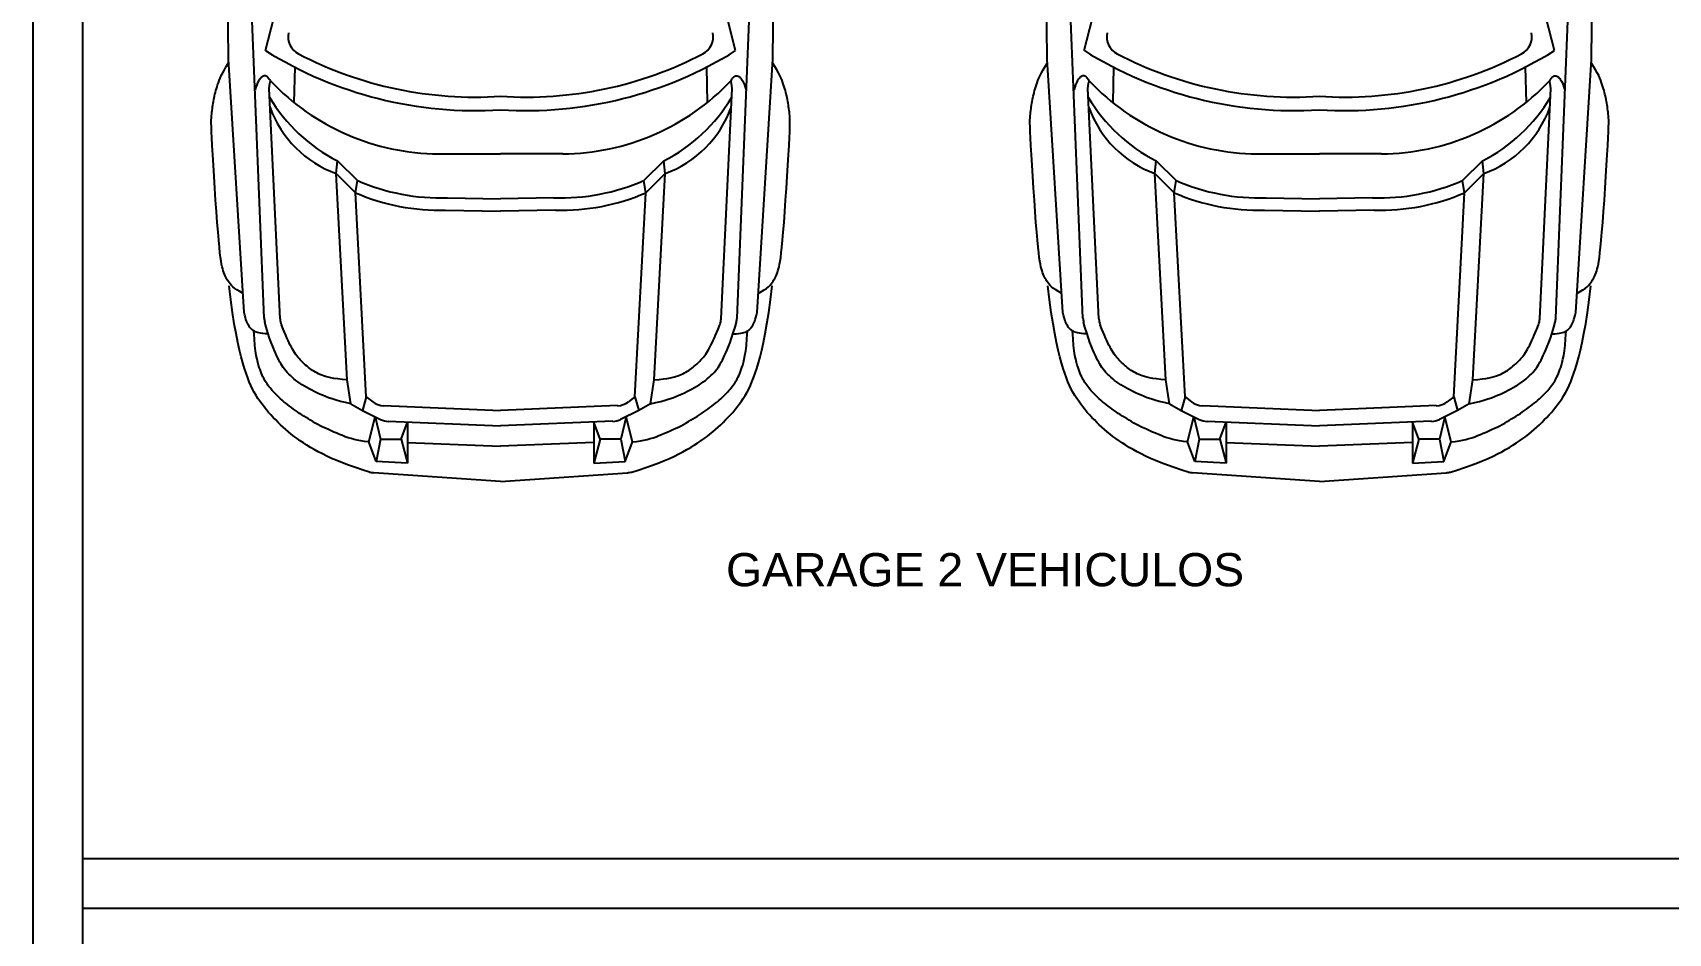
# Model space of a CAD drawing. Header units: inches. Extents: x -370 to 18, y -197 to 199.
# Drawn here: x -36.638 to -31.712, y -19.759 to -17.045 of the extents above; entities that cross this region are included whole.
import ezdxf

# ---------------------------------------------------------------- set-up
doc = ezdxf.new("R2010")
doc.units = ezdxf.units.IN
doc.header["$MEASUREMENT"] = 0
doc.layers.add('MUEBLES', color=7, linetype='Continuous')
doc.styles.get("Standard").update_dxf_attribs({"font": 'arial.ttf'})

# ---------------------------------------------------------------- blocks, each defined once
blk = doc.blocks.new('a4')
at = {"color": 1}
for p, q in [((172.0462, 151.7978), (172.0645, 151.8028)), ((172.0645, 151.8028), (172.085, 151.8079)), ((172.085, 151.8079), (172.1082, 151.8131)), ((172.1082, 151.8131), (172.1344, 151.8183)), ((172.1344, 151.8183), (172.1642, 151.8236)), ((172.1642, 151.8236), (172.1978, 151.8287)), ((172.1978, 151.8287), (172.2358, 151.8339)), ((172.198, 151.7936), (172.9613, 151.8413)), ((172.2358, 151.8339), (172.2785, 151.8389)), ((172.9613, 151.8413), (173.2106, 151.8435)), ((171.9305, 151.7463), (171.9394, 151.7523)), ((171.9394, 151.7523), (171.9485, 151.758)), ((171.9485, 151.758), (171.9578, 151.7634)), ((171.9578, 151.7634), (171.9676, 151.7686)), ((171.9676, 151.7686), (171.978, 151.7736)), ((171.978, 151.7736), (171.9892, 151.7785)), ((171.9892, 151.7785), (172.0014, 151.7833)), ((172.0014, 151.7833), (172.0149, 151.7881)), ((172.0149, 151.7881), (172.0298, 151.7929)), ((172.0298, 151.7929), (172.0462, 151.7978)), ((172.1815, 151.7334), (173.1717, 151.7733)), ((171.8742, 151.699), (171.8817, 151.7062)), ((171.8817, 151.7062), (171.8894, 151.7133)), ((171.8894, 151.7133), (171.8972, 151.7203)), ((171.8972, 151.7203), (171.9053, 151.7271)), ((171.9053, 151.7271), (171.9135, 151.7337)), ((171.9135, 151.7337), (171.9219, 151.7401)), ((171.9219, 151.7401), (171.9305, 151.7463)), ((172.0764, 151.6997), (172.0854, 151.7036)), ((172.0854, 151.7036), (172.0956, 151.7079)), ((172.0956, 151.7079), (172.1073, 151.7124)), ((172.1073, 151.7124), (172.1208, 151.7172)), ((172.1208, 151.7172), (172.1364, 151.7222)), ((172.1364, 151.7222), (172.1544, 151.7275)), ((172.1544, 151.7275), (172.1686, 151.7314)), ((172.1792, 151.6854), (172.8726, 151.7186)), ((172.9871, 151.7293), (173.5299, 151.5915)), ((171.8249, 151.6432), (171.8317, 151.6519)), ((171.8317, 151.6519), (171.8385, 151.6604)), ((171.8385, 151.6604), (171.8454, 151.6685)), ((171.8454, 151.6685), (171.8524, 151.6764)), ((171.8524, 151.6764), (171.8596, 151.6841)), ((171.8596, 151.6841), (171.8668, 151.6916)), ((171.8668, 151.6916), (171.8742, 151.699)), ((172.003, 151.6495), (172.0078, 151.6548)), ((172.0078, 151.6548), (172.0127, 151.6598)), ((172.0127, 151.6598), (172.0176, 151.6644)), ((172.0176, 151.6644), (172.0225, 151.6687)), ((172.0225, 151.6687), (172.0274, 151.6726)), ((172.0274, 151.6726), (172.0323, 151.6762)), ((172.0323, 151.6762), (172.0374, 151.6796)), ((172.0374, 151.6796), (172.0428, 151.6828)), ((172.0428, 151.6828), (172.0485, 151.686)), ((172.0485, 151.686), (172.0546, 151.6892)), ((172.0546, 151.6892), (172.0612, 151.6925)), ((172.0612, 151.6925), (172.0685, 151.696)), ((172.0685, 151.696), (172.0764, 151.6997)), ((172.0877, 151.6486), (172.0935, 151.6518)), ((172.0935, 151.6518), (172.0997, 151.655)), ((172.0997, 151.655), (172.1063, 151.6583)), ((172.1063, 151.6583), (172.1135, 151.6617)), ((172.1135, 151.6617), (172.1213, 151.6652)), ((172.1213, 151.6652), (172.1296, 151.6688)), ((172.1296, 151.6688), (172.1386, 151.6726)), ((172.1386, 151.6726), (172.1483, 151.6766)), ((172.1483, 151.6766), (172.1605, 151.6814)), ((171.7918, 151.5939), (171.7984, 151.6047)), ((171.7984, 151.6047), (171.805, 151.615)), ((171.805, 151.615), (171.8116, 151.6248)), ((171.8116, 151.6248), (171.8182, 151.6342)), ((171.8182, 151.6342), (171.8249, 151.6432)), ((171.9677, 151.5979), (171.9717, 151.6051)), ((171.9717, 151.6051), (171.9758, 151.6121)), ((171.9758, 151.6121), (171.98, 151.6189)), ((171.98, 151.6189), (171.9844, 151.6255)), ((171.9844, 151.6255), (171.9889, 151.6319)), ((171.9889, 151.6319), (171.9935, 151.638)), ((171.9935, 151.638), (171.9982, 151.6439)), ((171.9982, 151.6439), (172.003, 151.6495)), ((172.0327, 151.6003), (172.0361, 151.6045)), ((172.0361, 151.6045), (172.0396, 151.6087)), ((172.0396, 151.6087), (172.0433, 151.6128)), ((172.0433, 151.6128), (172.0471, 151.617)), ((172.0471, 151.617), (172.0511, 151.621)), ((172.0511, 151.621), (172.0551, 151.6249)), ((172.0551, 151.6249), (172.0593, 151.6287)), ((172.0593, 151.6287), (172.0635, 151.6323)), ((172.0635, 151.6323), (172.0679, 151.6357)), ((172.0679, 151.6357), (172.0724, 151.639)), ((172.0724, 151.639), (172.0772, 151.6423)), ((172.0772, 151.6423), (172.0823, 151.6455)), ((172.0823, 151.6455), (172.0877, 151.6486)), ((172.9374, 151.6415), (172.8308, 151.6439)), ((171.7653, 151.5447), (171.772, 151.558)), ((171.772, 151.558), (171.7787, 151.5706)), ((171.7787, 151.5706), (171.7853, 151.5826)), ((171.7853, 151.5826), (171.7918, 151.5939)), ((171.945, 151.5493), (171.9487, 151.5582)), ((171.9487, 151.5582), (171.9524, 151.5666)), ((171.9524, 151.5666), (171.9562, 151.5748)), ((171.9562, 151.5748), (171.96, 151.5827)), ((171.96, 151.5827), (171.9638, 151.5904)), ((171.9638, 151.5904), (171.9677, 151.5979)), ((172.0051, 151.5485), (172.0071, 151.5548)), ((172.0071, 151.5548), (172.0092, 151.5604)), ((172.0092, 151.5604), (172.0113, 151.5656)), ((172.0113, 151.5656), (172.0136, 151.5705)), ((172.0136, 151.5705), (172.0159, 151.5751)), ((172.0159, 151.5751), (172.0184, 151.5795)), ((172.0184, 151.5795), (172.0209, 151.5838)), ((172.0209, 151.5838), (172.0236, 151.5879)), ((172.0236, 151.5879), (172.0265, 151.592)), ((172.0265, 151.592), (172.0295, 151.5961)), ((172.0295, 151.5961), (172.0327, 151.6003)), ((171.7448, 151.4979), (171.7518, 151.5149)), ((171.7518, 151.5149), (171.7586, 151.5304)), ((171.7586, 151.5304), (171.7653, 151.5447)), ((171.9265, 151.4892), (171.9302, 151.5041)), ((171.9302, 151.5041), (171.9339, 151.5173)), ((171.9339, 151.5173), (171.9376, 151.5291)), ((171.9376, 151.5291), (171.9413, 151.5396)), ((171.9413, 151.5396), (171.945, 151.5493)), ((171.995, 151.4839), (172.617, 151.5169)), ((171.9964, 151.4991), (171.9979, 151.5122)), ((171.9979, 151.5122), (171.9995, 151.5234)), ((171.9995, 151.5234), (172.0013, 151.5331)), ((172.0013, 151.5331), (172.0031, 151.5413)), ((172.0031, 151.5413), (172.0051, 151.5485)), ((172.617, 151.5169), (172.5589, 151.4587)), ((172.6552, 151.5126), (172.5958, 151.453)), ((172.617, 151.5169), (172.6552, 151.5126)), ((171.7232, 151.4355), (171.7306, 151.4585)), ((171.7306, 151.4585), (171.7378, 151.4792)), ((171.7378, 151.4792), (171.7448, 151.4979)), ((171.9229, 151.4725), (171.9028, 151.438)), ((171.9229, 151.4725), (171.9265, 151.4892)), ((171.9229, 151.4725), (171.995, 151.4839)), ((171.9438, 151.426), (172.5589, 151.4587)), ((171.995, 151.4839), (171.9964, 151.4991)), ((172.5589, 151.4587), (172.5958, 151.453)), ((171.7175, 151.4163), (171.7232, 151.4355)), ((171.7494, 151.3965), (171.8087, 151.4183)), ((171.8087, 151.4183), (171.884, 151.3993)), ((171.9028, 151.438), (171.876, 151.383)), ((171.9438, 151.426), (171.9028, 151.438)), ((171.9438, 151.426), (171.929, 151.4064)), ((171.6892, 151.0215), (171.7153, 151.4036)), ((171.7443, 151.3018), (171.7494, 151.3965)), ((171.8165, 151.3837), (171.7494, 151.3965)), ((171.884, 151.3993), (171.8165, 151.3837)), ((171.8165, 151.3837), (171.8165, 151.3209)), ((171.8702, 151.3598), (171.8563, 151.0215)), ((171.9174, 151.3738), (171.9029, 151.0215)), ((171.8165, 151.3209), (171.7443, 151.3018)), ((171.8165, 151.3209), (171.8678, 151.3018)), ((171.8678, 151.3018), (171.7443, 151.3018)), ((171.8068, 151.3018), (171.7953, 151.0215)), ((172.6759, 151.2084), (172.6759, 151.0215)), ((172.5069, 151.1871), (172.5038, 151.0215)), ((172.5438, 151.1814), (172.5408, 151.0215)), ((171.6892, 151.0215), (171.7153, 150.6394)), ((171.8068, 150.7413), (171.7953, 151.0215)), ((171.8702, 150.6833), (171.8563, 151.0215)), ((171.9174, 150.6693), (171.9029, 151.0215)), ((172.5069, 150.8559), (172.5038, 151.0215)), ((172.5438, 150.8617), (172.5408, 151.0215)), ((172.6759, 150.8347), (172.6759, 151.0215)), ((171.8165, 150.7222), (171.7443, 150.7413)), ((171.7443, 150.7413), (171.7494, 150.6466)), ((171.8678, 150.7413), (171.7443, 150.7413)), ((171.8165, 150.7222), (171.8678, 150.7413)), ((171.8165, 150.6594), (171.8165, 150.7222)), ((171.7175, 150.6268), (171.7232, 150.6076)), ((171.8165, 150.6594), (171.7494, 150.6466)), ((171.7494, 150.6466), (171.8087, 150.6247)), ((171.8087, 150.6247), (171.884, 150.6438)), ((171.884, 150.6438), (171.8165, 150.6594)), ((171.9028, 150.6051), (171.876, 150.6601)), ((171.9438, 150.617), (171.9028, 150.6051)), ((171.9438, 150.617), (171.929, 150.6367)), ((171.9438, 150.617), (172.5589, 150.5843)), ((171.7232, 150.6076), (171.7306, 150.5846)), ((171.7306, 150.5846), (171.7378, 150.5639)), ((171.9229, 150.5706), (171.9028, 150.6051)), ((171.9229, 150.5706), (171.9265, 150.5538)), ((171.9229, 150.5706), (171.995, 150.5592)), ((172.5589, 150.5843), (172.5958, 150.5901)), ((172.617, 150.5261), (172.5589, 150.5843)), ((172.6552, 150.5305), (172.5958, 150.5901)), ((171.7378, 150.5639), (171.7448, 150.5452)), ((171.7448, 150.5452), (171.7518, 150.5282)), ((171.7518, 150.5282), (171.7586, 150.5127)), ((171.9265, 150.5538), (171.9302, 150.539)), ((171.9302, 150.539), (171.9339, 150.5258)), ((171.9339, 150.5258), (171.9376, 150.514)), ((171.995, 150.5592), (172.617, 150.5261)), ((171.995, 150.5592), (171.9964, 150.544)), ((171.9964, 150.544), (171.9979, 150.5309)), ((171.9979, 150.5309), (171.9995, 150.5197)), ((171.9995, 150.5197), (172.0013, 150.51)), ((172.617, 150.5261), (172.6552, 150.5305)), ((171.7586, 150.5127), (171.7653, 150.4984)), ((171.7653, 150.4984), (171.772, 150.485)), ((171.772, 150.485), (171.7787, 150.4724)), ((171.7787, 150.4724), (171.7853, 150.4605)), ((171.9376, 150.514), (171.9413, 150.5034)), ((171.9413, 150.5034), (171.945, 150.4938)), ((171.945, 150.4938), (171.9487, 150.4849)), ((171.9487, 150.4849), (171.9524, 150.4765)), ((171.9524, 150.4765), (171.9562, 150.4683)), ((172.0013, 150.51), (172.0031, 150.5018)), ((172.0031, 150.5018), (172.0051, 150.4946)), ((172.0051, 150.4946), (172.0071, 150.4883)), ((172.0071, 150.4883), (172.0092, 150.4827)), ((172.0092, 150.4827), (172.0113, 150.4775)), ((172.0113, 150.4775), (172.0136, 150.4726)), ((172.0136, 150.4726), (172.0159, 150.468)), ((171.7853, 150.4605), (171.7918, 150.4491)), ((171.7918, 150.4491), (171.7984, 150.4384)), ((171.7984, 150.4384), (171.805, 150.4281)), ((171.805, 150.4281), (171.8116, 150.4183)), ((171.9562, 150.4683), (171.96, 150.4604)), ((171.96, 150.4604), (171.9638, 150.4527)), ((171.9638, 150.4527), (171.9677, 150.4452)), ((171.9677, 150.4452), (171.9717, 150.438)), ((171.9717, 150.438), (171.9758, 150.4309)), ((171.9758, 150.4309), (171.98, 150.4241)), ((171.98, 150.4241), (171.9844, 150.4176)), ((172.0159, 150.468), (172.0184, 150.4636)), ((172.0184, 150.4636), (172.0209, 150.4593)), ((172.0209, 150.4593), (172.0236, 150.4552)), ((172.0236, 150.4552), (172.0265, 150.4511)), ((172.0265, 150.4511), (172.0295, 150.447)), ((172.0295, 150.447), (172.0327, 150.4428)), ((172.0327, 150.4428), (172.0361, 150.4386)), ((172.0361, 150.4386), (172.0396, 150.4344)), ((172.0396, 150.4344), (172.0433, 150.4302)), ((172.0433, 150.4302), (172.0471, 150.4261)), ((172.0471, 150.4261), (172.0511, 150.4221)), ((172.0511, 150.4221), (172.0551, 150.4182)), ((172.9871, 150.3138), (173.5299, 150.4516)), ((171.8116, 150.4183), (171.8182, 150.4089)), ((171.8182, 150.4089), (171.8249, 150.3999)), ((171.8249, 150.3999), (171.8317, 150.3911)), ((171.8317, 150.3911), (171.8385, 150.3827)), ((171.8385, 150.3827), (171.8454, 150.3746)), ((171.8454, 150.3746), (171.8524, 150.3667)), ((171.9844, 150.4176), (171.9889, 150.4112)), ((171.9889, 150.4112), (171.9935, 150.4051)), ((171.9935, 150.4051), (171.9982, 150.3992)), ((171.9982, 150.3992), (172.003, 150.3936)), ((172.003, 150.3936), (172.0078, 150.3883)), ((172.0078, 150.3883), (172.0127, 150.3833)), ((172.0127, 150.3833), (172.0176, 150.3787)), ((172.0176, 150.3787), (172.0225, 150.3744)), ((172.0225, 150.3744), (172.0274, 150.3705)), ((172.0274, 150.3705), (172.0323, 150.3669)), ((172.0551, 150.4182), (172.0593, 150.4144)), ((172.0593, 150.4144), (172.0635, 150.4108)), ((172.0635, 150.4108), (172.0679, 150.4074)), ((172.0679, 150.4074), (172.0724, 150.404)), ((172.0724, 150.404), (172.0772, 150.4008)), ((172.0772, 150.4008), (172.0823, 150.3976)), ((172.0823, 150.3976), (172.0877, 150.3945)), ((172.0877, 150.3945), (172.0935, 150.3913)), ((172.0935, 150.3913), (172.0997, 150.3881)), ((172.0997, 150.3881), (172.1063, 150.3848)), ((172.1063, 150.3848), (172.1135, 150.3814)), ((172.1135, 150.3814), (172.1213, 150.3779)), ((172.1213, 150.3779), (172.1296, 150.3742)), ((172.1296, 150.3742), (172.1386, 150.3705)), ((172.1386, 150.3705), (172.1483, 150.3665)), ((172.9374, 150.4015), (172.8308, 150.3992)), ((171.8524, 150.3667), (171.8596, 150.3589)), ((171.8596, 150.3589), (171.8668, 150.3514)), ((171.8668, 150.3514), (171.8742, 150.3441)), ((171.8742, 150.3441), (171.8817, 150.3369)), ((171.8817, 150.3369), (171.8894, 150.3298)), ((171.8894, 150.3298), (171.8972, 150.3228)), ((171.8972, 150.3228), (171.9053, 150.316)), ((172.0323, 150.3669), (172.0374, 150.3635)), ((172.0374, 150.3635), (172.0428, 150.3602)), ((172.0428, 150.3602), (172.0485, 150.3571)), ((172.0485, 150.3571), (172.0546, 150.3539)), ((172.0546, 150.3539), (172.0612, 150.3506)), ((172.0612, 150.3506), (172.0685, 150.3471)), ((172.0685, 150.3471), (172.0764, 150.3434)), ((172.0764, 150.3434), (172.0854, 150.3394)), ((172.0854, 150.3394), (172.0956, 150.3352)), ((172.0956, 150.3352), (172.1073, 150.3307)), ((172.1073, 150.3307), (172.1208, 150.3259)), ((172.1208, 150.3259), (172.1364, 150.3209)), ((172.1364, 150.3209), (172.1544, 150.3155)), ((172.1483, 150.3665), (172.1605, 150.3617)), ((172.1792, 150.3576), (172.8726, 150.3245)), ((171.9053, 150.316), (171.9135, 150.3094)), ((171.9135, 150.3094), (171.9219, 150.3029)), ((171.9219, 150.3029), (171.9305, 150.2967)), ((171.9305, 150.2967), (171.9394, 150.2908)), ((171.9394, 150.2908), (171.9485, 150.2851)), ((171.9485, 150.2851), (171.9578, 150.2796)), ((171.9578, 150.2796), (171.9676, 150.2745)), ((171.9676, 150.2745), (171.978, 150.2695)), ((172.1544, 150.3155), (172.1686, 150.3117)), ((172.1815, 150.3097), (173.1717, 150.2698)), ((171.978, 150.2695), (171.9892, 150.2646)), ((171.9892, 150.2646), (172.0014, 150.2598)), ((172.0014, 150.2598), (172.0149, 150.255)), ((172.0149, 150.255), (172.0298, 150.2502)), ((172.0298, 150.2502), (172.0462, 150.2453)), ((172.0462, 150.2453), (172.0645, 150.2403)), ((172.0645, 150.2403), (172.085, 150.2352)), ((172.085, 150.2352), (172.1082, 150.23)), ((172.1082, 150.23), (172.1344, 150.2247)), ((172.1344, 150.2247), (172.1642, 150.2195)), ((172.198, 150.2495), (172.9613, 150.2018)), ((172.1642, 150.2195), (172.1978, 150.2143)), ((172.1978, 150.2143), (172.2358, 150.2092)), ((172.2358, 150.2092), (172.2785, 150.2042)), ((172.9613, 150.2018), (173.2106, 150.1996))]:
    blk.add_line(p, q, dxfattribs=at)
for points in [[(172.2556, 151.7972), (172.261, 151.8072), (172.2661, 151.8155), (172.2709, 151.8223), (172.2755, 151.8279), (172.2799, 151.8325), (172.2841, 151.8362), (172.2882, 151.8393), (172.2923, 151.842), (172.2963, 151.8446), (172.3003, 151.8469), (172.3045, 151.8491), (172.3088, 151.8512), (172.3135, 151.8531), (172.3184, 151.855), (172.3238, 151.8567), (172.3297, 151.8584), (172.3362, 151.86), (172.3438, 151.8617), (172.353, 151.8633), (172.3642, 151.8649), (172.3781, 151.8667), (172.3951, 151.8685), (172.4157, 151.8704), (172.4404, 151.8726), (172.4695, 151.8749), (172.502, 151.8773), (172.5367, 151.8797), (172.5724, 151.8822), (172.6079, 151.8845), (172.642, 151.8867), (172.6735, 151.8886), (172.7011, 151.8901), (172.724, 151.8913), (172.7424, 151.8921), (172.7571, 151.8926), (172.7687, 151.8929), (172.7777, 151.8929), (172.7849, 151.8926), (172.7909, 151.8922), (172.7963, 151.8917), (172.8016, 151.8912), (172.807, 151.8905), (172.8124, 151.8897), (172.8179, 151.8889), (172.8233, 151.8881), (172.8287, 151.8871), (172.8342, 151.8861), (172.8395, 151.8851), (172.8449, 151.884), (172.8502, 151.8829), (172.8556, 151.8817), (172.8611, 151.8804), (172.8666, 151.8789), (172.8723, 151.8773), (172.8781, 151.8756), (172.8842, 151.8737), (172.8905, 151.8715), (172.8972, 151.8691), (172.9043, 151.8662), (172.9119, 151.8627), (172.9202, 151.8585), (172.9292, 151.8535), (172.9391, 151.8476), (172.95, 151.8406)], [(171.8087, 151.4183), (171.8098, 151.431), (171.8113, 151.4425), (171.8132, 151.4531), (171.8155, 151.4629), (171.818, 151.4721), (171.8209, 151.4809), (171.8239, 151.4894), (171.8272, 151.4979), (171.8306, 151.5064), (171.8341, 151.5149), (171.8377, 151.5235), (171.8415, 151.532), (171.8453, 151.5404), (171.8492, 151.5487), (171.8531, 151.5568), (171.8571, 151.5646), (171.8611, 151.5723), (171.8651, 151.5797), (171.8692, 151.5868), (171.8732, 151.5938), (171.8773, 151.6006), (171.8815, 151.6073), (171.8856, 151.6139), (171.8899, 151.6204), (171.8941, 151.6269), (171.8985, 151.6332), (171.9028, 151.6395), (171.9072, 151.6457), (171.9116, 151.6517), (171.916, 151.6576), (171.9204, 151.6633), (171.9249, 151.6688), (171.9293, 151.6742), (171.9336, 151.6793), (171.938, 151.6841), (171.9423, 151.6888), (171.9466, 151.6933), (171.9508, 151.6976), (171.955, 151.7016), (171.9591, 151.7055), (171.9632, 151.7092), (171.9672, 151.7127), (171.9712, 151.716), (171.9752, 151.7191), (171.9792, 151.7221), (171.9832, 151.7249), (171.9873, 151.7276), (171.9915, 151.7302), (171.9957, 151.7326), (172.0001, 151.7349), (172.0047, 151.7372), (172.0096, 151.7394), (172.0147, 151.7416), (172.0203, 151.7438), (172.0262, 151.746), (172.0326, 151.7483), (172.0396, 151.7506), (172.0476, 151.7529), (172.0571, 151.7552), (172.0684, 151.7574), (172.0822, 151.7595), (172.0988, 151.7614), (172.1187, 151.7632), (172.1424, 151.7646)], [(172.1336, 151.7213), (172.1342, 151.7304), (172.1349, 151.738), (172.1358, 151.7443), (172.1368, 151.7496), (172.1378, 151.7539), (172.139, 151.7575), (172.1403, 151.7606), (172.1416, 151.7632), (172.143, 151.7656), (172.1445, 151.7679), (172.1461, 151.77), (172.1478, 151.772), (172.1498, 151.7739), (172.152, 151.7757), (172.1544, 151.7775), (172.1571, 151.7793), (172.1601, 151.7811), (172.1636, 151.7829), (172.1676, 151.7848), (172.1721, 151.7866), (172.1773, 151.7884), (172.1833, 151.7902), (172.1902, 151.7919), (172.198, 151.7936)], [(172.896, 151.7145), (172.899, 151.7164), (172.9015, 151.7182), (172.9036, 151.7198), (172.9053, 151.7212), (172.9067, 151.7225), (172.9079, 151.7238), (172.9088, 151.7249), (172.9095, 151.726), (172.9102, 151.727), (172.9106, 151.728), (172.911, 151.7289), (172.9112, 151.7299), (172.9114, 151.7308), (172.9114, 151.7318), (172.9113, 151.7328), (172.9112, 151.7337), (172.9109, 151.7348), (172.9106, 151.7358), (172.9102, 151.7369), (172.9095, 151.7381), (172.9088, 151.7394), (172.9078, 151.7407), (172.9066, 151.7421), (172.9052, 151.7437), (172.9034, 151.7453), (172.9013, 151.7471), (172.8984, 151.749), (172.8948, 151.7511), (172.8901, 151.7533), (172.8842, 151.7557), (172.8769, 151.7583), (172.868, 151.7611)], [(172.8726, 151.7186), (172.888, 151.7164), (172.896, 151.7145)], [(171.8087, 150.6247), (171.8098, 150.6121), (171.8113, 150.6006), (171.8132, 150.59), (171.8155, 150.5802), (171.818, 150.571), (171.8209, 150.5622), (171.8239, 150.5536), (171.8272, 150.5452), (171.8306, 150.5367), (171.8341, 150.5281), (171.8377, 150.5196), (171.8415, 150.5111), (171.8453, 150.5027), (171.8492, 150.4944), (171.8531, 150.4863), (171.8571, 150.4784), (171.8611, 150.4708), (171.8651, 150.4634), (171.8692, 150.4563), (171.8732, 150.4493), (171.8773, 150.4424), (171.8815, 150.4358), (171.8856, 150.4292), (171.8899, 150.4227), (171.8941, 150.4162), (171.8985, 150.4098), (171.9028, 150.4036), (171.9072, 150.3974), (171.9116, 150.3913), (171.916, 150.3855), (171.9204, 150.3798), (171.9249, 150.3742), (171.9293, 150.3689), (171.9336, 150.3638), (171.938, 150.3589), (171.9423, 150.3543), (171.9466, 150.3498), (171.9508, 150.3455), (171.955, 150.3414), (171.9591, 150.3376), (171.9632, 150.3339), (171.9672, 150.3304), (171.9712, 150.3271), (171.9752, 150.324), (171.9792, 150.321), (171.9832, 150.3182), (171.9873, 150.3155), (171.9915, 150.3129), (171.9957, 150.3105), (172.0001, 150.3081), (172.0047, 150.3059), (172.0096, 150.3037), (172.0147, 150.3015), (172.0203, 150.2993), (172.0262, 150.2971), (172.0326, 150.2948), (172.0396, 150.2925), (172.0476, 150.2902), (172.0571, 150.2879), (172.0684, 150.2857), (172.0822, 150.2836), (172.0988, 150.2816), (172.1187, 150.2799), (172.1424, 150.2785)], [(172.1336, 150.3218), (172.1342, 150.3127), (172.1349, 150.3051), (172.1358, 150.2987), (172.1368, 150.2935), (172.1378, 150.2892), (172.139, 150.2856), (172.1403, 150.2825), (172.1416, 150.2799), (172.143, 150.2774), (172.1445, 150.2752), (172.1461, 150.2731), (172.1478, 150.2711), (172.1498, 150.2692), (172.152, 150.2674), (172.1544, 150.2656), (172.1571, 150.2638), (172.1601, 150.262), (172.1636, 150.2602), (172.1676, 150.2583), (172.1721, 150.2565), (172.1773, 150.2547), (172.1833, 150.2529), (172.1902, 150.2512), (172.198, 150.2495)], [(172.896, 150.3286), (172.899, 150.3266), (172.9015, 150.3249), (172.9036, 150.3233), (172.9053, 150.3219), (172.9067, 150.3205), (172.9079, 150.3193), (172.9088, 150.3182), (172.9095, 150.3171), (172.9102, 150.3161), (172.9106, 150.3151), (172.911, 150.3141), (172.9112, 150.3132), (172.9114, 150.3122), (172.9114, 150.3113), (172.9113, 150.3103), (172.9112, 150.3093), (172.9109, 150.3083), (172.9106, 150.3073), (172.9102, 150.3061), (172.9095, 150.305), (172.9088, 150.3037), (172.9078, 150.3024), (172.9066, 150.301), (172.9052, 150.2994), (172.9034, 150.2978), (172.9013, 150.296), (172.8984, 150.2941), (172.8948, 150.292), (172.8901, 150.2898), (172.8842, 150.2874), (172.8769, 150.2848), (172.868, 150.282)], [(172.8726, 150.3245), (172.888, 150.3267), (172.896, 150.3286)], [(172.2556, 150.2459), (172.261, 150.2359), (172.2661, 150.2276), (172.2709, 150.2207), (172.2755, 150.2152), (172.2799, 150.2106), (172.2841, 150.2069), (172.2882, 150.2038), (172.2923, 150.201), (172.2963, 150.1985), (172.3003, 150.1962), (172.3045, 150.194), (172.3088, 150.1919), (172.3135, 150.19), (172.3184, 150.1881), (172.3238, 150.1864), (172.3297, 150.1847), (172.3362, 150.183), (172.3438, 150.1814), (172.353, 150.1798), (172.3642, 150.1781), (172.3781, 150.1764), (172.3951, 150.1746), (172.4157, 150.1726), (172.4404, 150.1705), (172.4695, 150.1682), (172.502, 150.1658), (172.5367, 150.1633), (172.5724, 150.1609), (172.6079, 150.1586), (172.642, 150.1564), (172.6735, 150.1545), (172.7011, 150.153), (172.724, 150.1518), (172.7424, 150.1509), (172.7571, 150.1504), (172.7687, 150.1502), (172.7777, 150.1502), (172.7849, 150.1504), (172.7909, 150.1508), (172.7963, 150.1513), (172.8016, 150.1519), (172.807, 150.1526), (172.8124, 150.1533), (172.8179, 150.1542), (172.8233, 150.155), (172.8287, 150.156), (172.8342, 150.1569), (172.8395, 150.158), (172.8449, 150.159), (172.8502, 150.1602), (172.8556, 150.1614), (172.8611, 150.1627), (172.8666, 150.1642), (172.8723, 150.1657), (172.8781, 150.1675), (172.8842, 150.1694), (172.8905, 150.1715), (172.8972, 150.174), (172.9043, 150.1769), (172.9119, 150.1804), (172.9202, 150.1846), (172.9292, 150.1895), (172.9391, 150.1955), (172.95, 150.2025)]]:
    blk.add_lwpolyline(points, dxfattribs=at)
for centre, radius, start, end in [((172.1839, 151.6751), 0.0584, 92.3081, 105.2022), ((172.9293, 151.4034), 0.3323, 109.8795, 160.013), ((173.0984, 151.2903), 0.4958, 120.5374, 153.3626), ((173.3784, 151.2038), 0.7025, 133.3678, 179.6227), ((174.0007, 151.0973), 1.1944, 148.0584, 183.6387), ((172.182, 151.6271), 0.0584, 92.7359, 111.6043), ((173.0294, 151.6035), 0.0584, 78.3608, 152.4759), ((174.0007, 151.0973), 1.1536, 152.4759, 183.7678), ((173.1332, 151.208), 0.6266, 156.4155, 181.9098), ((171.7735, 151.3997), 0.0584, 163.5098, 176.1031), ((171.9757, 151.3714), 0.0584, 143.1073, 177.6524), ((173.1701, 151.2023), 0.6266, 156.4155, 181.9098), ((171.9285, 151.3574), 0.0584, 154.0545, 177.6524), ((174.0007, 150.9457), 1.1944, 176.3613, 211.9416), ((174.0007, 150.9457), 1.1536, 176.2322, 207.5241), ((173.1332, 150.8351), 0.6266, 178.0902, 203.5845), ((173.1701, 150.8408), 0.6266, 178.0902, 203.5845), ((173.3784, 150.8393), 0.7025, 180.3773, 226.6322), ((171.9285, 150.6857), 0.0584, 182.3476, 205.9455), ((171.9757, 150.6717), 0.0584, 182.3476, 216.8927), ((171.7735, 150.6434), 0.0584, 183.8969, 196.4902), ((172.9293, 150.6397), 0.3323, 199.987, 250.1205), ((173.0984, 150.7528), 0.4958, 206.6374, 239.4626), ((173.0294, 150.4396), 0.0584, 207.5241, 281.6392), ((172.182, 150.416), 0.0584, 248.3957, 267.2641), ((172.1839, 150.368), 0.0584, 254.7978, 267.6919)]:
    blk.add_arc(centre, radius, start, end, dxfattribs=at)

msp = doc.modelspace()

# ---------------------------------------------------------------- linework, layer by layer
at = {"color": 4}
for p, q in [((-36.63769, -13.68367), (-36.63769, -22.68367)), ((-36.48769, -13.98367), (-36.48769, -22.53367)), ((-36.48769, -19.53367), (-31.48769, -19.53367)), ((-36.48769, -19.68367), (-31.48769, -19.68367))]:
    msp.add_line(p, q, dxfattribs=at)

# ---------------------------------------------------------------- block references
at = {"layer": 'MUEBLES', "rotation": 90}
for p in [(115.79295, -190.08655), (118.25838, -190.08655)]:
    msp.add_blockref('a4', p, dxfattribs=at)

# ---------------------------------------------------------------- texts
at = {"color": 2, "insert": (-34.54986, -18.61335), "char_height": 0.1, "attachment_point": 1}
msp.add_mtext('GARAGE 2 VEHICULOS', dxfattribs=at)

doc.saveas('drawing.dxf')
